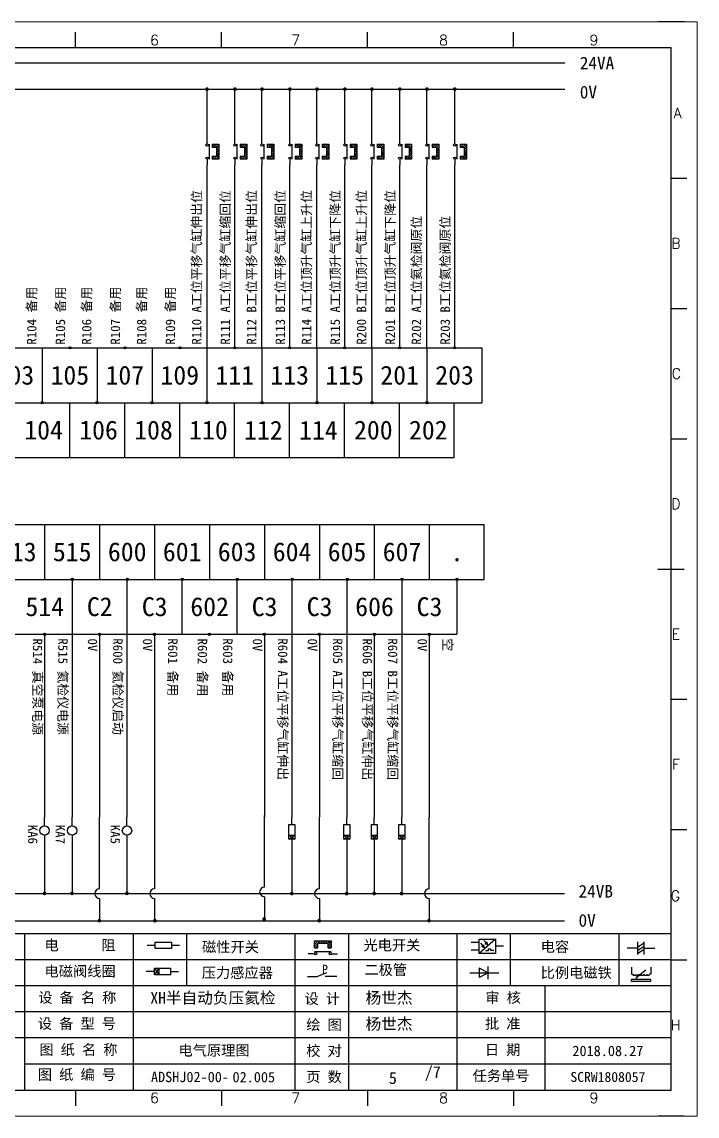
# Model space of a CAD drawing. Header units: millimetres. Extents: x 17694 to 24039, y 10083 to 11109.
# Drawn here: x 23141.8 to 23284.5, y 10083.5 to 10315 of the extents above; entities that cross this region are included whole.
import ezdxf
from ezdxf.enums import TextEntityAlignment as Align

# ---------------------------------------------------------------- set-up
doc = ezdxf.new("R2010")
doc.units = ezdxf.units.MM
doc.layers.add('AE_BOR', color=1, linetype='Continuous')
doc.layers.add('SYMS', color=7, linetype='Continuous')
doc.styles.get("Standard").update_dxf_attribs({"font": ''})
doc.styles.add('WD', font='romans.shx', dxfattribs={"bigfont": 'gbcbig.shx'})
doc.styles.add('样式 0', font='')
doc.styles.add('汉字', font='')
doc.styles.get('Standard').set_extended_font_data('SimSun')
doc.styles.get('样式 0').set_extended_font_data('KaiTi_GB2312')
doc.styles.get('汉字').set_extended_font_data('新宋体')

# ---------------------------------------------------------------- blocks, each defined once
blk = doc.blocks.new('磁性开关')
at = {"linetype": 'ByBlock'}
h = blk.add_hatch(dxfattribs=at)
h.set_pattern_fill('ANSI31', color=256, scale=0.1, style=0)
h.paths.add_polyline_path([(-1910.88, -776.69), (-1910.88, -775.29), (-1907.69, -775.29), (-1907.69, -776.69), (-1908.31, -776.69), (-1908.31, -775.79), (-1910.25, -775.79), (-1910.25, -776.69)])
for p, q in [((-1910.88, -776.69), (-1910.88, -775.29)), ((-1910.88, -775.29), (-1907.69, -775.29)), ((-1910.88, -776.69), (-1910.25, -776.69)), ((-1910.25, -776.69), (-1910.25, -775.79)), ((-1910.25, -775.79), (-1908.31, -775.79)), ((-1908.31, -776.69), (-1908.31, -775.79)), ((-1908.31, -776.69), (-1907.69, -776.69)), ((-1907.69, -775.29), (-1907.69, -776.69)), ((-1910.91, -777.81), (-1912.09, -777.81)), ((-1910.88, -777.39), (-1907.69, -777.39)), ((-1907.66, -777.81), (-1906.48, -777.81))]:
    blk.add_line(p, q, dxfattribs=at)
for centre in [(-1910.68, -777.81), (-1907.88, -777.81)]:
    blk.add_circle(centre, 0.225, dxfattribs=at)
blk = doc.blocks.new('光电开关')
at = {"linetype": 'ByBlock'}
h = blk.add_hatch(dxfattribs=at)
h.set_pattern_fill('ANSI31', color=256, scale=0.01, style=0)
h.set_pattern_definition([(45, (0.172267, 0), (-0.0224506403, 0.0224506403), [])])
h.paths.add_polyline_path([(-1882.44, -776.34), (-1882.5, -775.91), (-1882.68, -776.07)])
h.paths.add_polyline_path([(-1882.86, -776.23), (-1882.44, -776.34), (-1882.68, -776.07)])
h.paths.add_polyline_path([(-1883.05, -776.88), (-1883.11, -776.45), (-1883.29, -776.61)])
h.paths.add_polyline_path([(-1883.47, -776.77), (-1883.05, -776.88), (-1883.29, -776.61)])
for p, q in [((-1884.01, -775.96), (-1885.56, -775.96)), ((-1880.91, -775.3), (-1884.01, -778.05)), ((-1883.75, -776.09), (-1883.05, -776.88)), ((-1883.11, -776.45), (-1883.47, -776.77)), ((-1883.05, -776.88), (-1883.47, -776.77)), ((-1883.14, -775.55), (-1882.44, -776.34)), ((-1883.05, -776.88), (-1883.11, -776.45)), ((-1882.5, -775.91), (-1882.86, -776.23)), ((-1882.44, -776.34), (-1882.86, -776.23)), ((-1882.44, -776.34), (-1882.5, -775.91)), ((-1879.37, -776.67), (-1880.91, -776.67)), ((-1884.01, -777.39), (-1885.56, -777.39)), ((-1882.78, -777.47), (-1882.23, -777.47)), ((-1882.23, -777.47), (-1882.23, -777.14)), ((-1882.23, -777.14), (-1881.78, -777.14)), ((-1881.78, -777.47), (-1881.78, -777.14)), ((-1881.23, -777.47), (-1881.78, -777.47))]:
    blk.add_line(p, q, dxfattribs=at)
blk.add_lwpolyline([(-1884.01, -775.3), (-1880.91, -775.3), (-1880.91, -778.05), (-1884.01, -778.05)], close=True, dxfattribs=at)
blk = doc.blocks.new('电磁阀线圈')
at = {"linetype": 'ByBlock'}
for p, q in [((-1854.61, -796.54), (-1856.17, -796.54)), ((-1854.61, -795.92), (-1853.75, -797.16)), ((-1853.75, -795.92), (-1854.61, -797.16)), ((-1853.75, -795.92), (-1853.75, -797.16)), ((-1851.53, -796.54), (-1849.97, -796.54))]:
    blk.add_line(p, q, dxfattribs=at)
blk.add_lwpolyline([(-1854.61, -795.92), (-1851.53, -795.92), (-1851.53, -797.16), (-1854.61, -797.16)], close=True, dxfattribs=at)
blk = doc.blocks.new('压力感应器')
at = {"linetype": 'ByBlock'}
for p, q in [((-1815.59, -777.73), (-1813.71, -776.93)), ((-1817.44, -777.73), (-1815.59, -777.73)), ((-1811.78, -777.73), (-1814.05, -777.73))]:
    blk.add_line(p, q, dxfattribs=at)
at = {"linetype": 'ByBlock', "insert": (-1814.65, -775.48), "char_height": 1.68, "width": 1.2242, "attachment_point": 1}
blk.add_mtext('{\\fNSimSun|b0|i0|c134|p49;P}', dxfattribs=at)
blk = doc.blocks.new('二极管')
at = {"linetype": 'ByBlock'}
for p, q in [((-1787.52, -776.77), (-1781.92, -776.77)), ((-1783.97, -776.77), (-1785.69, -775.9)), ((-1785.69, -775.9), (-1785.69, -777.65)), ((-1783.97, -776.77), (-1785.69, -777.65)), ((-1783.97, -777.99), (-1783.97, -775.56))]:
    blk.add_line(p, q, dxfattribs=at)
blk = doc.blocks.new('电容')
at = {"linetype": 'ByBlock'}
for p, q in [((-1756.08, -782.99), (-1756.08, -780.56)), ((-1754.86, -780.79), (-1756.08, -781.55)), ((-1754.86, -782.99), (-1754.86, -780.56)), ((-1756.08, -781.77), (-1758.13, -781.77)), ((-1754.86, -781.44), (-1756.08, -782.2)), ((-1754.86, -781.99), (-1756.08, -782.75)), ((-1754.86, -781.77), (-1752.81, -781.77))]:
    blk.add_line(p, q, dxfattribs=at)
blk = doc.blocks.new('比例电磁阀')
at = {"linetype": 'ByBlock'}
for p, q in [((-1757.26, -775.38), (-1757.26, -776.71)), ((-1757.26, -776.71), (-1757.05, -776.71)), ((-1754.5, -775.98), (-1756.35, -777.44)), ((-1753.58, -776.71), (-1753.8, -776.71)), ((-1753.58, -775.38), (-1753.58, -776.71)), ((-1753.6, -777.73), (-1757.25, -777.73)), ((-1757.25, -778.13), (-1757.25, -777.73)), ((-1753.6, -778.13), (-1757.25, -778.13)), ((-1756.35, -777.44), (-1756.25, -777.25)), ((-1756.35, -777.44), (-1756.15, -777.38)), ((-1756.15, -777.38), (-1756.25, -777.25)), ((-1753.6, -777.73), (-1753.6, -778.13))]:
    blk.add_line(p, q, dxfattribs=at)
for centre in [(-1756.78, -776.71), (-1756.24, -776.71), (-1755.7, -776.71), (-1755.15, -776.71), (-1754.61, -776.71), (-1754.07, -776.71)]:
    blk.add_arc(centre, 0.271, 180, 0, dxfattribs=at)
blk = doc.blocks.new('电阻')
at = {"linetype": 'ByBlock'}
for p, q in [((-3.09, 0), (-1.57, 0)), ((1.57, 0), (3.09, 0))]:
    blk.add_line(p, q, dxfattribs=at)
blk.add_lwpolyline([(-1.57, 0.63), (1.57, 0.63), (1.57, -0.63), (-1.57, -0.63)], close=True, dxfattribs=at)
blk = doc.blocks.new('电控横A4')
for p, q in [((292, -5), (5, -5)), ((292, -205), (292, -5)), ((10.03, -205), (289.53, -205)), ((130.8, -205), (190.75, -205)), ((190.75, -205), (259.54, -205))]:
    blk.add_line(p, q)
at = {"linetype": 'ByBlock'}
for p, q in [((292, -175), (5, -175)), ((292, -180), (5, -180)), ((292, -185), (5, -185)), ((292, -190), (5, -190)), ((292, -195), (5, -195)), ((292, -200), (168.03, -200))]:
    blk.add_line(p, q, dxfattribs=at)
at = {"color": 0, "lineweight": -2}
for p, q in [((168.03, -175), (168.03, -204.92)), ((188.84, -175), (188.84, -185)), ((199.08, -175), (199.08, -185)), ((219.89, -175), (219.89, -185)), ((230.12, -175), (230.12, -185)), ((250.93, -175), (250.93, -185)), ((261.17, -175), (261.17, -185)), ((281.98, -175), (281.98, -185)), ((188.84, -185), (188.84, -204.92)), ((219.89, -185), (219.89, -205)), ((230.12, -185), (230.12, -205)), ((250.93, -185), (250.93, -205)), ((267.79, -185), (267.79, -205))]:
    blk.add_line(p, q, dxfattribs=at)
at = {"color": 0, "ltscale": 2}
for p, q in [((292, -205), (292, -183.55)), ((259.54, -205), (289.53, -205)), ((259.54, -205), (292, -205))]:
    blk.add_line(p, q, dxfattribs=at)
at = {"layer": 'AE_BOR', "color": 1, "lineweight": 15}
for p, q in [((0, 0), (297, 0)), ((297, 0), (297, -210)), ((297, -210), (0, -210))]:
    blk.add_line(p, q, dxfattribs=at)
at = {"layer": 'AE_BOR'}
for p, q in [((177.78, -5), (177.78, -2)), ((205.78, -5), (205.78, -2)), ((233.78, -5), (233.78, -2)), ((261.78, -5), (261.78, -2)), ((292, -30), (295, -30)), ((292, -55), (295, -55)), ((292, -80), (295, -80)), ((292, -130), (295, -130)), ((292, -155), (295, -155)), ((292, -180), (295, -180)), ((177.78, -205), (177.78, -208)), ((205.78, -205), (205.78, -208)), ((233.78, -205), (233.78, -208)), ((261.78, -205), (261.78, -208))]:
    blk.add_line(p, q, dxfattribs=at)
at = {"layer": 'AE_BOR', "lineweight": 30}
for p, q in [((294.53, 0), (289.53, 0)), ((294.53, -210), (289.53, -210))]:
    blk.add_line(p, q, dxfattribs=at)
at = {"layer": 'AE_BOR', "color": 2, "lineweight": 30}
blk.add_line((289.5, -105), (294.5, -105), dxfattribs=at)
at = {"linetype": 'ByBlock'}
for name, p in [('磁性开关', (2134.53, 598.96)), ('光电开关', (2139.22, 599.27)), ('电容', (2041.69, 603.98)), ('电磁阀线圈', (2047.53, 614.3)), ('压力感应器', (2039.72, 594.52)), ('二极管', (2040.91, 594.27)), ('比例电磁阀', (2041.69, 593.98))]:
    blk.add_blockref(name, p, dxfattribs=at)
blk.add_blockref('电阻', (194.66, -177.22))
at = {"char_height": 2, "attachment_point": 1, "style": '汉字'}
for s, insert in [('{\\fKaiTi_GB2312|b0|i0|c134|p49;电      阻}', (171.86, -176.19)), ('{\\fKaiTi_GB2312|b0|i0|c134|p49;磁性开关}', (202.07, -176.53)), ('{\\fKaiTi_GB2312|b0|i0|c134|p49;光电开关}', (233.02, -176.19)), ('{\\fKaiTi_GB2312|b0|i0|c134|p49;电容}', (267, -176.48)), ('{\\fKaiTi_GB2312|b0|i0|c134|p49;电磁阀线圈}', (171.86, -181.19)), ('{\\fKaiTi_GB2312|b0|i0|c134|p49;压力感应器}', (202.02, -181.47)), ('{\\fKaiTi_GB2312|b0|i0|c134|p49;二极管}', (233.2, -180.91)), ('{\\fKaiTi_GB2312|b0|i0|c134|p49;比例电磁铁}', (267, -181.48)), ('{\\fKaiTi_GB2312|b0|i0|c134|p0;设 备 名 称}', (170.65, -186.24)), ('{\\fKaiTi_GB2312|b0|i0|c134|p0;设 计}', (221.72, -186.46)), ('{\\fKaiTi_GB2312|b0|i0|c134|p0;审 核}', (256.39, -186.25)), ('{\\fKaiTi_GB2312|b0|i0|c134|p0;设 备 型 号}', (170.58, -191.24)), ('{\\fKaiTi_GB2312|b0|i0|c134|p0;批 准}', (256.32, -191.25)), ('{\\fKaiTi_GB2312|b0|i0|c134|p0;绘 图}', (222.05, -191.46)), ('{\\fKaiTi_GB2312|b0|i0|c134|p0;图 纸 名 称}', (170.86, -196.24)), ('{\\fKaiTi_GB2312|b0|i0|c134|p0;校 对}', (222.05, -196.46)), ('{\\fKaiTi_GB2312|b0|i0|c134|p0;日 期}', (256.32, -196.25)), ('{\\fKaiTi_GB2312|b0|i0|c134|p0;图 纸 编 号}', (170.57, -201.03)), ('{\\fKaiTi_GB2312|b0|i0|c134|p0;页 数}', (222.05, -201.46)), ('{\\fKaiTi_GB2312|b0|i0|c134|p0;任务单号}', (253.94, -201.25))]:
    blk.add_mtext(s, dxfattribs=dict(at, insert=insert))
for s, insert, char_height, width, attachment_point in [('{\\fKaiTi_GB2312|b0|i0|c134|p49;XH半自动负压氦检}', (192.15, -186.2), 2.2, 26.5767, 1), ('{\\fKaiTi_GB2312|b0|i0|c134|p49;杨世杰}', (233.43, -186.2), 2.2, 15.3175, 1), ('{\\fKaiTi_GB2312|b0|i0|c134|p49;杨世杰}', (233.43, -191.2), 2.2, 15.3175, 1), ('{\\fKaiTi_GB2312|b0|i0|c134|p49;2018.08.27}', (279.89, -197.5), 2, 24.2172, 5), ('{\\fKaiTi_GB2312|b0|i0|c134|p49;SCRW1808057}', (279.89, -202.5), 1.92, 24.2172, 5)]:
    blk.add_mtext(s, dxfattribs=dict(insert=insert, char_height=char_height, width=width, attachment_point=attachment_point))
at = {"color": 0, "lineweight": -2, "insert": (199.75, -202.5), "char_height": 2, "width": 31.0482, "attachment_point": 5}
blk.add_mtext('{\\C256;ADSHJ02-00-}', dxfattribs=at)
at = {"color": 0, "linetype": 'ByBlock', "lineweight": -2, "insert": (242.64, -201.84), "char_height": 4.2689, "width": 20.8102, "attachment_point": 5}
blk.add_mtext('  {\\H0.53119x; /7}', dxfattribs=at)
at = {"layer": 'AE_BOR', "style": 'WD'}
for s, p in [('6', (192.94, -4.5)), ('7', (220.04, -4.5)), ('8', (248.37, -4.5)), ('9', (277.23, -4.5)), ('6', (192.94, -207.5)), ('7', (220.04, -207.5)), ('8', (248.37, -207.5)), ('9', (277.23, -207.5))]:
    blk.add_text(s, height=2, dxfattribs=at).set_placement(p, align=Align.CENTER)
for s, p in [('A', (294.03, -17.5)), ('B', (293.84, -42.5)), ('C', (293.93, -67.5)), ('D', (293.84, -92.5)), ('E', (293.74, -117.5)), ('F', (293.74, -142.5)), ('F', (293.74, -142.5)), ('G', (293.74, -167.72)), ('H', (293.84, -192.5))]:
    blk.add_text(s, height=2, dxfattribs=at).set_placement(p, align=Align.MIDDLE_RIGHT)
blk = doc.blocks.new('WDDOT')
blk.add_hatch(color=256).paths.add_polyline_path([(0.5, 0, 1), (-0.5, 0, 1)])
blk.add_circle((0, 0), 0.5)
blk = doc.blocks.new('中间继电器')
at = {"linetype": 'ByBlock'}
for p, q in [((-1880.72, -791.92), (-1882.54, -791.92)), ((-1878.74, -791.92), (-1876.92, -791.92))]:
    blk.add_line(p, q, dxfattribs=at)
blk.add_circle((-1879.73, -791.92), 0.992, dxfattribs=at)

msp = doc.modelspace()

# ---------------------------------------------------------------- hatches: boundary and pattern name
h = msp.add_hatch(color=256)
edge = h.paths.add_edge_path()
edge.add_arc((23180.907, 10300.766), 0.393, 0, 360)
h = msp.add_hatch(color=256)
edge = h.paths.add_edge_path()
edge.add_arc((23186.793, 10300.766), 0.393, 0, 360)
h = msp.add_hatch(color=256)
edge = h.paths.add_edge_path()
edge.add_arc((23192.523, 10300.766), 0.393, 0, 360)
h = msp.add_hatch(color=256)
edge = h.paths.add_edge_path()
edge.add_arc((23198.409, 10300.766), 0.393, 0, 360)
h = msp.add_hatch(color=256)
edge = h.paths.add_edge_path()
edge.add_arc((23204.147, 10300.766), 0.393, 0, 360)
h = msp.add_hatch(color=256)
edge = h.paths.add_edge_path()
edge.add_arc((23210.033, 10300.766), 0.393, 0, 360)
h = msp.add_hatch(color=256)
edge = h.paths.add_edge_path()
edge.add_arc((23215.763, 10300.766), 0.393, 0, 360)
h = msp.add_hatch(color=256)
edge = h.paths.add_edge_path()
edge.add_arc((23221.649, 10300.766), 0.393, 0, 360)
h = msp.add_hatch(color=256)
edge = h.paths.add_edge_path()
edge.add_arc((23227.387, 10300.766), 0.393, 0, 360)
h = msp.add_hatch(color=256)
edge = h.paths.add_edge_path()
edge.add_arc((23233.273, 10300.766), 0.393, 0, 360)
for points in [[(23152.164, 10246.033, 1), (23151.677, 10246.033, 1)], [(23163.78, 10246.033, 1), (23163.293, 10246.033, 1)], [(23175.396, 10246.033, 1), (23174.909, 10246.033, 1)], [(23187.016, 10246.033, 1), (23186.529, 10246.033, 1)], [(23198.636, 10246.033, 1), (23198.149, 10246.033, 1)], [(23210.256, 10246.033, 1), (23209.769, 10246.033, 1)], [(23221.876, 10246.033, 1), (23221.389, 10246.033, 1)], [(23233.496, 10246.033, 1), (23233.009, 10246.033, 1)], [(23146.278, 10234.417, 1), (23145.791, 10234.417, 1)], [(23157.894, 10234.417, 1), (23157.407, 10234.417, 1)], [(23169.51, 10234.417, 1), (23169.023, 10234.417, 1)], [(23181.13, 10234.417, 1), (23180.643, 10234.417, 1)], [(23192.75, 10234.417, 1), (23192.263, 10234.417, 1)], [(23204.37, 10234.417, 1), (23203.883, 10234.417, 1)], [(23215.99, 10234.417, 1), (23215.503, 10234.417, 1)], [(23227.61, 10234.417, 1), (23227.123, 10234.417, 1)], [(23152.668, 10197.041, 1), (23152.181, 10197.041, 1)], [(23152.672, 10197.041, 1), (23152.185, 10197.041, 1)], [(23164.288, 10197.041, 1), (23163.801, 10197.041, 1)], [(23164.292, 10197.041, 1), (23163.805, 10197.041, 1)], [(23175.908, 10197.041, 1), (23175.421, 10197.041, 1)], [(23175.912, 10197.041, 1), (23175.425, 10197.041, 1)], [(23187.528, 10197.041, 1), (23187.041, 10197.041, 1)], [(23187.532, 10197.041, 1), (23187.045, 10197.041, 1)], [(23199.148, 10197.041, 1), (23198.661, 10197.041, 1)], [(23199.152, 10197.041, 1), (23198.665, 10197.041, 1)], [(23210.768, 10197.041, 1), (23210.281, 10197.041, 1)], [(23210.772, 10197.041, 1), (23210.285, 10197.041, 1)], [(23222.388, 10197.041, 1), (23221.901, 10197.041, 1)], [(23222.392, 10197.041, 1), (23221.905, 10197.041, 1)], [(23234.008, 10197.041, 1), (23233.521, 10197.041, 1)], [(23146.782, 10185.425, 1), (23146.295, 10185.425, 1)], [(23158.402, 10185.425, 1), (23157.915, 10185.425, 1)], [(23170.022, 10185.425, 1), (23169.535, 10185.425, 1)], [(23181.642, 10185.425, 1), (23181.155, 10185.425, 1)], [(23193.262, 10185.425, 1), (23192.775, 10185.425, 1)], [(23204.882, 10185.425, 1), (23204.395, 10185.425, 1)], [(23216.502, 10185.425, 1), (23216.015, 10185.425, 1)], [(23228.122, 10185.425, 1), (23227.635, 10185.425, 1)]]:
    msp.add_hatch(color=256).paths.add_polyline_path(points)
h = msp.add_hatch(color=256)
edge = h.paths.add_edge_path()
edge.add_arc((23146.527, 10130.601), 0.393, 0, 360)
h = msp.add_hatch(color=256)
edge = h.paths.add_edge_path()
edge.add_arc((23152.339, 10130.601), 0.393, 0, 360)
h = msp.add_hatch(color=256)
edge = h.paths.add_edge_path()
edge.add_arc((23163.959, 10130.601), 0.393, 0, 360)
h = msp.add_hatch(color=256)
edge = h.paths.add_edge_path()
edge.add_arc((23198.8, 10130.568), 0.393, 0, 360)
h = msp.add_hatch(color=256)
edge = h.paths.add_edge_path()
edge.add_arc((23210.42, 10130.568), 0.393, 0, 360)
h = msp.add_hatch(color=256)
edge = h.paths.add_edge_path()
edge.add_arc((23216.228, 10130.568), 0.393, 0, 360)
h = msp.add_hatch(color=256)
edge = h.paths.add_edge_path()
edge.add_arc((23222.04, 10130.568), 0.393, 0, 360)
h = msp.add_hatch(color=256)
edge = h.paths.add_edge_path()
edge.add_arc((23158.11, 10124.829), 0.393, 0, 360)
h = msp.add_hatch(color=256)
edge = h.paths.add_edge_path()
edge.add_arc((23169.861, 10124.822), 0.393, 0, 360)
h = msp.add_hatch(color=256)
edge = h.paths.add_edge_path()
edge.add_arc((23192.97, 10125.184), 0.393, 0, 360)
h = msp.add_hatch(color=256)
edge = h.paths.add_edge_path()
edge.add_arc((23204.59, 10124.829), 0.393, 0, 360)
h = msp.add_hatch(color=256)
edge = h.paths.add_edge_path()
edge.add_arc((23227.83, 10124.829), 0.393, 0, 360)

# ---------------------------------------------------------------- linework, layer by layer
at = {"color": 0, "lineweight": -2}
for p, q in [((22988.246, 10306.325), (23256.519, 10306.325)), ((22988.246, 10300.741), (23256.519, 10300.741)), ((23180.887, 10246.033), (23180.887, 10284.753)), ((23186.772, 10246.033), (23186.772, 10284.753)), ((23192.507, 10246.033), (23192.507, 10284.753)), ((23198.392, 10246.033), (23198.392, 10284.753)), ((23204.127, 10246.033), (23204.127, 10284.753)), ((23210.012, 10246.033), (23210.012, 10284.753)), ((23215.747, 10246.033), (23215.747, 10284.753)), ((23221.632, 10246.033), (23221.632, 10284.753)), ((23227.367, 10246.033), (23227.367, 10284.753)), ((23233.252, 10246.033), (23233.252, 10284.753)), ((23006.643, 10246.033), (23238.983, 10246.033)), ((23146.035, 10246.033), (23146.035, 10234.417)), ((23157.651, 10246.033), (23157.651, 10234.417)), ((23169.267, 10246.033), (23169.267, 10234.417)), ((23180.883, 10246.033), (23180.883, 10234.417)), ((23192.503, 10246.033), (23192.503, 10234.417)), ((23204.123, 10246.033), (23204.123, 10234.417)), ((23215.743, 10246.033), (23215.743, 10234.417)), ((23227.363, 10246.033), (23227.363, 10234.417)), ((23238.983, 10246.033), (23238.983, 10234.417)), ((23001.333, 10234.417), (23238.983, 10234.417)), ((23151.843, 10234.417), (23151.843, 10222.801)), ((23163.459, 10234.417), (23163.459, 10222.801)), ((23175.075, 10234.417), (23175.075, 10222.801)), ((23001.333, 10222.801), (23233.175, 10222.801)), ((23007.147, 10208.657), (23239.499, 10208.657)), ((23146.539, 10208.657), (23146.539, 10197.041)), ((23158.159, 10208.657), (23158.159, 10197.041)), ((23169.779, 10208.657), (23169.779, 10197.041)), ((23181.399, 10208.657), (23181.399, 10197.041)), ((23193.019, 10208.657), (23193.019, 10197.041)), ((23204.639, 10208.657), (23204.639, 10197.041)), ((23216.259, 10208.657), (23216.259, 10197.041)), ((23227.879, 10208.657), (23227.879, 10197.041)), ((23001.335, 10197.041), (23146.539, 10197.041)), ((23012.955, 10197.041), (23239.499, 10197.041)), ((23152.347, 10197.041), (23152.347, 10185.425)), ((23163.967, 10197.041), (23163.967, 10185.425)), ((23175.587, 10197.041), (23175.587, 10185.425)), ((23187.207, 10197.041), (23187.207, 10185.425)), ((23198.827, 10197.041), (23198.827, 10185.425)), ((23210.447, 10197.041), (23210.447, 10185.425)), ((23222.067, 10197.041), (23222.067, 10185.425)), ((23233.687, 10197.041), (23233.687, 10185.425)), ((23001.335, 10185.425), (23233.687, 10185.425)), ((23146.539, 10185.425), (23146.539, 10146.705)), ((23152.351, 10185.425), (23152.351, 10146.705)), ((23158.159, 10185.425), (23158.159, 10146.705)), ((23163.971, 10185.425), (23163.971, 10146.705)), ((23169.779, 10185.425), (23169.779, 10131.547)), ((23193.019, 10185.425), (23193.019, 10146.705)), ((23198.831, 10185.425), (23198.831, 10146.705)), ((23204.639, 10185.425), (23204.639, 10146.705)), ((23210.451, 10185.425), (23210.451, 10146.705)), ((23216.259, 10185.425), (23216.259, 10146.705)), ((23222.071, 10185.425), (23222.071, 10146.705)), ((23227.879, 10185.425), (23227.879, 10146.705)), ((22988.191, 10130.547), (23256.464, 10130.547)), ((23169.779, 10129.547), (23169.779, 10124.791)), ((22988.191, 10124.791), (23256.464, 10124.791))]:
    msp.add_line(p, q, dxfattribs=at)
for p, q in [((23180.887, 10290.365), (23180.887, 10300.741)), ((23186.772, 10290.365), (23186.772, 10300.741)), ((23192.503, 10290.365), (23192.503, 10300.741)), ((23198.388, 10290.365), (23198.388, 10300.741)), ((23204.127, 10290.365), (23204.127, 10300.741)), ((23210.012, 10290.365), (23210.012, 10300.741)), ((23215.743, 10290.365), (23215.743, 10300.741)), ((23221.628, 10290.365), (23221.628, 10300.741)), ((23227.367, 10290.365), (23227.367, 10300.741)), ((23233.252, 10290.365), (23233.252, 10300.741)), ((23186.695, 10222.801), (23186.695, 10234.417)), ((23198.315, 10222.801), (23198.315, 10234.417)), ((23209.935, 10222.801), (23209.935, 10234.417)), ((23221.555, 10222.801), (23221.555, 10234.417)), ((23233.175, 10222.801), (23233.175, 10234.417)), ((23239.499, 10197.041), (23239.499, 10208.657)), ((23158.159, 10131.547), (23158.159, 10146.705)), ((23193.019, 10131.901), (23193.019, 10147.06)), ((23204.639, 10131.547), (23204.639, 10146.705)), ((23227.879, 10131.547), (23227.879, 10146.705)), ((23146.539, 10141.093), (23146.539, 10130.547)), ((23152.351, 10141.093), (23152.351, 10130.547)), ((23163.971, 10141.093), (23163.971, 10130.547)), ((23198.831, 10140.509), (23198.831, 10130.547)), ((23210.451, 10140.509), (23210.451, 10130.547)), ((23216.259, 10140.509), (23216.259, 10130.547)), ((23222.071, 10140.509), (23222.071, 10130.547)), ((23158.159, 10129.547), (23158.159, 10124.791)), ((23193.019, 10129.901), (23193.019, 10125.145)), ((23204.639, 10129.547), (23204.643, 10124.791)), ((23227.879, 10129.547), (23227.879, 10124.791))]:
    msp.add_line(p, q)
for centre in [(23151.92, 10246.033), (23163.536, 10246.033), (23175.152, 10246.033), (23186.772, 10246.033), (23198.392, 10246.033), (23210.012, 10246.033), (23221.632, 10246.033), (23233.252, 10246.033), (23146.035, 10234.417), (23157.651, 10234.417), (23169.267, 10234.417), (23180.887, 10234.417), (23192.507, 10234.417), (23204.127, 10234.417), (23215.747, 10234.417), (23227.367, 10234.417), (23152.424, 10197.041), (23152.428, 10197.041), (23164.044, 10197.041), (23164.048, 10197.041), (23175.664, 10197.041), (23175.668, 10197.041), (23187.284, 10197.041), (23187.288, 10197.041), (23198.904, 10197.041), (23198.908, 10197.041), (23210.524, 10197.041), (23210.528, 10197.041), (23222.144, 10197.041), (23222.148, 10197.041), (23233.764, 10197.041), (23146.539, 10185.425), (23158.159, 10185.425), (23169.779, 10185.425), (23181.399, 10185.425), (23193.019, 10185.425), (23204.639, 10185.425), (23216.259, 10185.425), (23227.879, 10185.425)]:
    msp.add_circle(centre, 0.244)
for centre in [(23158.159, 10130.547), (23169.779, 10130.547), (23193.019, 10130.901), (23204.639, 10130.547), (23227.879, 10130.547)]:
    msp.add_arc(centre, 1, 90, 270)

# ---------------------------------------------------------------- block references
at = {"xscale": 1.1025, "yscale": 1.1025, "zscale": 1.1025}
msp.add_blockref('电控横A4', (22957.06, 10315.001), dxfattribs=at)
at = {"linetype": 'ByBlock'}
for name, p, rotation in [('磁性开关', (23958.7, 8378.277), 270), ('磁性开关', (23964.586, 8378.277), 270), ('磁性开关', (23970.316, 8378.277), 270), ('磁性开关', (23976.202, 8378.277), 270), ('磁性开关', (23981.94, 8378.277), 270), ('磁性开关', (23987.826, 8378.277), 270), ('磁性开关', (23993.556, 8378.277), 270), ('磁性开关', (23999.442, 8378.277), 270), ('磁性开关', (24005.18, 8378.277), 270), ('磁性开关', (24011.066, 8378.277), 270), ('中间继电器', (23938.459, 8264.168), 270), ('中间继电器', (23944.271, 8264.168), 270), ('中间继电器', (23955.891, 8264.168), 270), ('电磁阀线圈', (22402.292, 11996.679), 90), ('电磁阀线圈', (22413.912, 11996.679), 90), ('电磁阀线圈', (22419.72, 11996.679), 90), ('电磁阀线圈', (22425.532, 11996.679), 90)]:
    msp.add_blockref(name, p, dxfattribs=dict(at, rotation=rotation))
at = {"layer": 'SYMS', "lineweight": -3, "xscale": 0.3097600000000705, "yscale": 0.3097600000000705, "zscale": 0.3097600000000705}
for p in [(23151.92, 10246.033), (23163.536, 10246.033), (23175.152, 10246.033), (23186.772, 10246.033), (23198.392, 10246.033), (23210.012, 10246.033), (23221.632, 10246.033), (23233.252, 10246.033), (23146.035, 10234.417), (23157.651, 10234.417), (23169.267, 10234.417), (23180.887, 10234.417), (23192.507, 10234.417), (23204.127, 10234.417), (23215.747, 10234.417), (23227.367, 10234.417), (23152.424, 10197.041), (23152.428, 10197.041), (23164.044, 10197.041), (23164.048, 10197.041), (23175.664, 10197.041), (23175.668, 10197.041), (23187.284, 10197.041), (23187.288, 10197.041), (23198.904, 10197.041), (23198.908, 10197.041), (23210.524, 10197.041), (23210.528, 10197.041), (23222.144, 10197.041), (23222.148, 10197.041), (23233.764, 10197.041), (23146.539, 10185.425), (23158.159, 10185.425), (23169.779, 10185.425), (23181.399, 10185.425), (23193.019, 10185.425), (23204.639, 10185.425), (23216.259, 10185.425), (23227.879, 10185.425)]:
    msp.add_blockref('WDDOT', p, dxfattribs=at)

# ---------------------------------------------------------------- texts
at = {"char_height": 2.6754, "width": 5.97017, "attachment_point": 1, "style": '样式 0'}
for s, insert in [('24VA', (23259.704, 10307.631)), ('0V', (23259.704, 10301.478)), ('24VB', (23259.435, 10132.387)), ('0V', (23259.435, 10126.234))]:
    msp.add_mtext(s, dxfattribs=dict(at, insert=insert))
at = {"char_height": 2, "width": 100.08937, "attachment_point": 1}
for s, insert, rotation in [('R110 A工位平移气缸伸出位', (23177.679, 10246.706), 90), ('R111 A工位平移气缸缩回位', (23183.748, 10246.706), 90), ('R112 B工位平移气缸伸出位', (23189.299, 10246.706), 90), ('R113 B工位平移气缸缩回位', (23195.368, 10246.706), 90), ('R114 A工位顶升气缸上升位', (23200.919, 10246.706), 90), ('R115 A工位顶升气缸下降位', (23206.988, 10246.706), 90), ('R200 B工位顶升气缸上升位', (23212.539, 10246.706), 90), ('R201 B工位顶升气缸下降位', (23218.608, 10246.706), 90), ('R202 A工位氦检阀原位', (23224.159, 10246.706), 90), ('R203 B工位氦检阀原位', (23230.228, 10246.706), 90), ('R104 备用', (23142.819, 10246.706), 90), ('R105 备用', (23148.888, 10246.706), 90), ('R106 备用', (23154.439, 10246.706), 90), ('R107 备用', (23160.508, 10246.706), 90), ('R108 备用', (23166.059, 10246.706), 90), ('R109 备用', (23172.128, 10246.706), 90), ('R514 真空泵电源', (23146.083, 10184.531), 270), ('R515 氦检仪电源', (23151.432, 10184.573), 270), ('0V', (23157.703, 10184.531), 270), ('R600 氦检仪启动', (23163.052, 10184.573), 270), ('0V', (23169.323, 10184.531), 270), ('R601 备用', (23174.672, 10184.573), 270), ('R602 备用', (23180.943, 10184.531), 270), ('R603 备用', (23186.292, 10184.573), 270), ('0V', (23192.563, 10184.531), 270), ('R604 A工位平移气缸伸出', (23197.912, 10184.573), 270), ('0V', (23204.183, 10184.531), 270), ('R605 A工位平移气缸缩回', (23209.532, 10184.573), 270), ('R606 B工位平移气缸伸出', (23215.803, 10184.531), 270), ('R607 B工位平移气缸缩回', (23221.152, 10184.573), 270), ('0V', (23227.423, 10184.531), 270), ('空', (23232.772, 10184.573), 270)]:
    msp.add_mtext(s, dxfattribs=dict(at, insert=insert, rotation=rotation))
at = {"char_height": 4, "attachment_point": 5}
for s, insert, width in [('103', (23140.271, 10240.22), 11.61733), ('105', (23151.891, 10240.22), 11.61733), ('107', (23163.511, 10240.22), 11.61733), ('109', (23175.131, 10240.22), 11.61733), ('111', (23186.751, 10240.22), 11.61733), ('113', (23198.371, 10240.22), 11.61733), ('115', (23209.991, 10240.22), 11.61733), ('201', (23221.611, 10240.22), 11.61733), ('203', (23233.231, 10240.22), 11.61733), ('104', (23146.332, 10228.609), 11.118), ('106', (23157.952, 10228.609), 11.118), ('108', (23169.572, 10228.609), 11.118), ('110', (23181.192, 10228.609), 11.118), ('112', (23192.812, 10228.609), 11.118), ('114', (23204.432, 10228.609), 11.118), ('200', (23216.052, 10228.609), 11.118), ('202', (23227.672, 10228.609), 11.118), ('513', (23140.775, 10202.849), 11.616), ('515', (23152.395, 10202.849), 11.616), ('600', (23164.015, 10202.849), 11.616), ('601', (23175.635, 10202.849), 11.616), ('603', (23187.255, 10202.849), 11.616), ('604', (23198.875, 10202.849), 11.616), ('605', (23210.495, 10202.849), 11.616), ('607', (23222.115, 10202.849), 11.616), ('.', (23233.735, 10202.849), 11.616), ('514', (23146.585, 10191.233), 11.62), ('C2', (23158.205, 10191.233), 11.62), ('C3', (23169.825, 10191.233), 11.62), ('602', (23181.445, 10191.233), 11.62), ('C3', (23193.065, 10191.233), 11.62), ('C3', (23204.685, 10191.233), 11.62), ('606', (23216.305, 10191.233), 11.62), ('C3', (23227.925, 10191.233), 11.62)]:
    msp.add_mtext(s, dxfattribs=dict(at, insert=insert, width=width))
at = {"color": 0, "lineweight": -2, "char_height": 2, "width": 71.79445, "attachment_point": 1, "rotation": 270}
for s, insert in [('{\\C256;KA6}', (23145.068, 10145.131)), ('{\\C256;KA7}', (23150.88, 10145.131)), ('{\\C256;KA5}', (23162.5, 10145.131))]:
    msp.add_mtext(s, dxfattribs=dict(at, insert=insert))
at = {"color": 0, "lineweight": -2, "char_height": 2.205}
for s, insert, width, attachment_point in [('电气原理图', (23182.368, 10097.257), 34.2306, 5), ('02.005', (23186.283, 10092.831), 5.72397, 1)]:
    msp.add_mtext(s, dxfattribs=dict(at, insert=insert, width=width, attachment_point=attachment_point))
at = {"color": 0, "linetype": 'ByBlock', "lineweight": -2, "insert": (23220.183, 10091.508), "char_height": 2.5, "width": 5.1278, "attachment_point": 5}
msp.add_mtext('5', dxfattribs=at)

doc.saveas('drawing.dxf')
